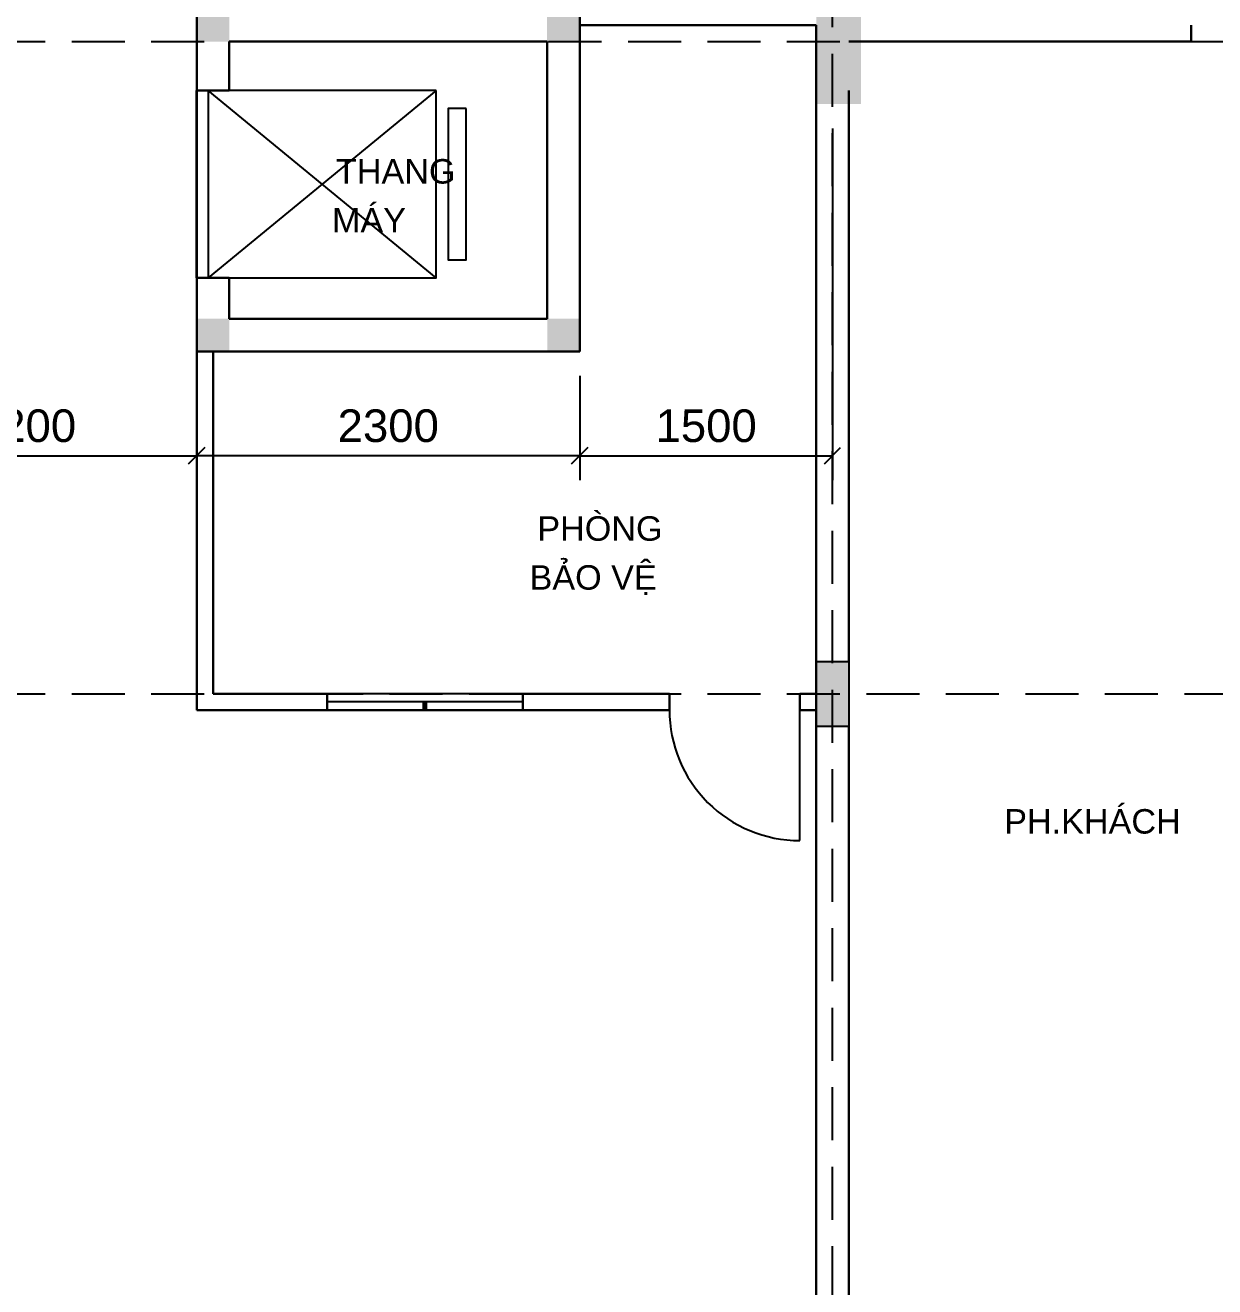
# Model space of a CAD drawing. Extents: x -100 to 171306, y -3236 to 60448.
# Drawn here: x 33100 to 40397, y 7782 to 15519 of the extents above; entities that cross this region are included whole.
import ezdxf

# ---------------------------------------------------------------- set-up
doc = ezdxf.new("R2010")
doc.units = 0
doc.header["$LTSCALE"] = 1300
doc.linetypes.add('HIDDEN', pattern=[0.375, 0.25, -0.125])
doc.layers.get('0').update_dxf_attribs({"linetype": 'CONTINUOUS'})
doc.layers.get('DEFPOINTS').update_dxf_attribs({"linetype": 'CONTINUOUS'})
for name, color, linetype in [('COT', 1, 'CONTINUOUS'), ('CUA', 4, 'CONTINUOUS'), ('RANH', 2, 'CONTINUOUS'), ('TEXT', 7, 'CONTINUOUS'), ('TIM', 6, 'CONTINUOUS')]:
    doc.layers.add(name, color=color, linetype=linetype)
doc.layers.add('TUONG', color=3, linetype='CONTINUOUS', lineweight=30)
doc.styles.add('VN', font='VHELVEN.TTF')
doc.styles.add('VNI-HELVE', font='VHELVEN.TTF')
doc.styles.add('VNS', font='VHELVEN.TTF')
doc.dimstyles.new('DIM100S', dxfattribs={"dimscale": 0, "dimtxt": 200, "dimasz": 100, "dimexe": 150, "dimexo": 150, "dimgap": 80, "dimtad": 1, "dimdec": 0, "dimrnd": 50, "dimzin": 0, "dimdsep": 46, "dimtxsty": 'VNI-HELVE', "dimblk1": 'OBLIQUE', "dimblk2": 'OBLIQUE', "dimsah": 1, "dimcen": 0, "dimclrd": 6, "dimclre": 6, "dimclrt": 6, "dimadec": 0, "dimazin": 0, "dimtfac": 1, "dimtdec": 0, "dimtmove": 0, "dimatfit": 3, "dimfxl": 1, "dimtolj": 1, "dimtzin": 0, "dimarcsym": 0})

# ---------------------------------------------------------------- blocks, each defined once
blk = doc.blocks.new('S12A')
at = {"layer": 'CUA', "color": 4, "linetype": 'Continuous'}
for p, q in [((-600, 50), (600, 50)), ((-600, 0), (600, 0)), ((-600, -50), (600, -50))]:
    blk.add_line(p, q, dxfattribs=at)
at = {"layer": 'CUA', "color": 4, "linetype": 'Continuous', "const_width": 30}
blk.add_lwpolyline([(0, 0), (0, 50)], dxfattribs=at)
blk = doc.blocks.new('PKHACH')
at = {"layer": 'TEXT', "style": 'VNS'}
blk.add_text('PH.KHAÙCH', height=150, dxfattribs=at).set_placement((-599.9999999999418, 0))
blk = doc.blocks.new('_OBLIQUE')
at = {"color": 0, "linetype": 'ByBlock'}
blk.add_line((-0.5, -0.5), (0.5, 0.5), dxfattribs=at)
blk = doc.blocks.new('*D258')
at = {"layer": 'DEFPOINTS', "color": 0, "linetype": 'Continuous', "transparency": 16777216}
for p in [(34151.91506609815, 13518.68074225922), (36501.9150660996, 13518.68074225194), (34151.91506609815, 12878.58786059539)]:
    blk.add_point(p, dxfattribs=at)
at = {"layer": 'TIM', "color": 6, "linetype": 'Continuous', "lineweight": -2, "transparency": 16777216}
for p, q in [((34151.91506609815, 13368.68074225922), (34151.91506609815, 12728.58786059539)), ((36501.9150660996, 13368.68074225194), (36501.9150660996, 12728.58786059539)), ((36501.9150660996, 12878.58786059539), (34151.91506609815, 12878.58786059539))]:
    blk.add_line(p, q, dxfattribs=at)
at = {"layer": 'TIM', "color": 6, "linetype": 'Continuous', "lineweight": -2, "transparency": 16777216, "xscale": 100, "yscale": 100, "zscale": 100, "rotation": 180}
blk.add_blockref('_OBLIQUE', (34151.91506609815, 12878.58786059539), dxfattribs=at)
at = {"layer": 'TIM', "color": 6, "linetype": 'Continuous', "lineweight": -2, "transparency": 16777216, "xscale": 100, "yscale": 100, "zscale": 100}
blk.add_blockref('_OBLIQUE', (36501.9150660996, 12878.58786059539), dxfattribs=at)
at = {"layer": 'TIM', "color": 6, "linetype": 'Continuous', "transparency": 16777216, "insert": (35326.91506609887, 13061.37337591573), "char_height": 200, "attachment_point": 5, "style": 'VNI-HELVE'}
blk.add_mtext('\\A1;2300', dxfattribs=at)
blk = doc.blocks.new('*D267')
at = {"layer": 'DEFPOINTS', "color": 0, "linetype": 'Continuous', "transparency": 16777216}
for p in [(38051.84429085743, 15035.82267162867), (36501.9150660996, 13518.68074225194), (38051.84429085743, 12878.58786059539)]:
    blk.add_point(p, dxfattribs=at)
at = {"layer": 'TIM', "color": 6, "linetype": 'Continuous', "lineweight": -2, "transparency": 16777216}
for p, q in [((38051.84429085743, 14885.82267162867), (38051.84429085743, 12728.58786059539)), ((36501.9150660996, 13368.68074225194), (36501.9150660996, 12728.58786059539)), ((36501.9150660996, 12878.58786059539), (38051.84429085743, 12878.58786059539))]:
    blk.add_line(p, q, dxfattribs=at)
at = {"layer": 'TIM', "color": 6, "linetype": 'Continuous', "lineweight": -2, "transparency": 16777216, "xscale": 100, "yscale": 100, "zscale": 100, "rotation": 180}
blk.add_blockref('_OBLIQUE', (36501.9150660996, 12878.58786059539), dxfattribs=at)
at = {"layer": 'TIM', "color": 6, "linetype": 'Continuous', "lineweight": -2, "transparency": 16777216, "xscale": 100, "yscale": 100, "zscale": 100}
blk.add_blockref('_OBLIQUE', (38051.84429085743, 12878.58786059539), dxfattribs=at)
at = {"layer": 'TIM', "color": 6, "linetype": 'Continuous', "transparency": 16777216, "insert": (37276.87967847852, 13061.37337591573), "char_height": 200, "attachment_point": 5, "style": 'VNI-HELVE'}
blk.add_mtext('\\A1;1500', dxfattribs=at)
blk = doc.blocks.new('*D268')
at = {"layer": 'DEFPOINTS', "color": 0, "linetype": 'Continuous', "transparency": 16777216}
for p in [(32051.84429085493, 15035.83044530873), (34151.84429085586, 13568.71182995664), (34151.84429085586, 12878.58786059539)]:
    blk.add_point(p, dxfattribs=at)
at = {"layer": 'TIM', "color": 6, "linetype": 'Continuous', "lineweight": -2, "transparency": 16777216}
for p, q in [((32051.84429085493, 14885.83044530873), (32051.84429085493, 12728.58786059539)), ((34151.84429085586, 13418.71182995664), (34151.84429085586, 12728.58786059539)), ((32051.84429085493, 12878.58786059539), (34151.84429085586, 12878.58786059539))]:
    blk.add_line(p, q, dxfattribs=at)
at = {"layer": 'TIM', "color": 6, "linetype": 'Continuous', "lineweight": -2, "transparency": 16777216, "xscale": 100, "yscale": 100, "zscale": 100, "rotation": 180}
blk.add_blockref('_OBLIQUE', (32051.84429085493, 12878.58786059539), dxfattribs=at)
at = {"layer": 'TIM', "color": 6, "linetype": 'Continuous', "lineweight": -2, "transparency": 16777216, "xscale": 100, "yscale": 100, "zscale": 100}
blk.add_blockref('_OBLIQUE', (34151.84429085586, 12878.58786059539), dxfattribs=at)
at = {"layer": 'TIM', "color": 6, "linetype": 'Continuous', "transparency": 16777216, "insert": (33101.84429085539, 13061.37337591573), "char_height": 200, "attachment_point": 5, "style": 'VNI-HELVE'}
blk.add_mtext('\\A1;2200', dxfattribs=at)

msp = doc.modelspace()

# ---------------------------------------------------------------- linework, layer by layer
at = {"layer": 'COT', "linetype": 'Continuous'}
msp.add_lwpolyline([(37951.84429085737, 11617.39672032778), (38151.84429085737, 11617.39672032778), (38151.84429085737, 11218.05427513869), (37951.84429085737, 11218.05427513869)], close=True, dxfattribs=at)
at = {"layer": 'COT', "color": 1, "linetype": 'Continuous'}
for points in [[(34151.63234095275, 15618.68074225195), (34151.63234095275, 15418.68074225719), (34351.76064593836, 15618.68074225193), (34351.76064593842, 15418.6807422513)], [(36301.63234095422, 15618.68074224811), (36301.63234095422, 15418.68074225335), (36501.76064593984, 15618.68074224809), (36501.7606459399, 15418.68074224746)], [(37951.91506609966, 15035.82267162867), (37951.93154034492, 15618.71182995315), (38226.96230358932, 15035.82267162867), (38226.97877761488, 15618.70405626997)], [(34151.63234095275, 13718.68074225399), (34151.63234095275, 13518.68074225923), (34351.76064593836, 13718.68074225397), (34351.76064593842, 13518.68074225333)], [(36301.78676111392, 13718.68074225259), (36301.78676111392, 13518.68074225783), (36501.91506609954, 13718.68074225257), (36501.9150660996, 13518.68074225194)]]:
    msp.add_solid(points, dxfattribs=at)
at = {"layer": 'COT', "linetype": 'Continuous'}
msp.add_solid([(37951.84429085743, 11218.05427513869), (38151.84429085737, 11218.05427513869), (37951.84429085737, 11617.39672032778), (38151.84429085737, 11617.39672032777)], dxfattribs=at)
at = {"layer": 'CUA', "color": 3, "linetype": 'Continuous'}
msp.add_line((34147.73720699164, 15118.68074225197), (34147.73720699164, 13968.68074225194), dxfattribs=at)
at = {"layer": 'CUA', "color": 4, "linetype": 'Continuous'}
for p, q in [((35621.31011567753, 13968.68074225194), (34221.31011567753, 15118.68074225197)), ((35621.31011567753, 15118.68074225197), (34221.31011567753, 13968.68074225194)), ((37851.84429085737, 10518.71182994963), (37851.84429085731, 11318.71182994791))]:
    msp.add_line(p, q, dxfattribs=at)
at = {"layer": 'CUA', "color": 3, "linetype": 'Continuous'}
msp.add_lwpolyline([(35621.31011567753, 15118.68074225197), (34221.31011567753, 15118.68074225197), (34221.31011567753, 13968.68074225194), (35621.31011567753, 13968.68074225194)], close=True, dxfattribs=at)
at = {"layer": 'CUA', "color": 4, "linetype": 'Continuous'}
msp.add_lwpolyline([(35804.55167899204, 15008.07620738882), (35694.28527749568, 15008.07620738882), (35694.28527749568, 14079.28527711511), (35804.55167899204, 14079.28527711511)], close=True, dxfattribs=at)
msp.add_arc((37851.84429085737, 11318.71182994957), 799.9999999999418, 179.9999999999979, 270, dxfattribs=at)
at = {"layer": 'RANH', "color": 2, "linetype": 'HIDDEN'}
for p, q in [((38051.84429085743, 7218.711829949032), (38051.84429085743, 28379.79701372206)), ((5597.666431750892, 15418.71182994907), (64573.03110050604, 15418.71182994907)), ((5597.666431751009, 11418.7118299496), (64573.03110050616, 11418.7118299496))]:
    msp.add_line(p, q, dxfattribs=at)
at = {"layer": 'TUONG', "color": 3}
for p, q in [((36501.9150660996, 16868.75179658282), (36501.9150660996, 13518.68074225194)), ((34151.91506609815, 15118.68074225194), (34151.91506609815, 15618.68074225197)), ((36501.76064593984, 15518.68074224529), (37951.91506609914, 15518.68074224326)), ((36501.9150660996, 13961.20180224568), (36501.91506609954, 15518.68074224606)), ((37951.91506609966, 15518.68074224437), (37951.91506609966, 13668.68074225025)), ((37951.91506609966, 15518.68074224437), (37951.91506609966, 13568.68074225057)), ((34351.91506609815, 15418.68074225197), (36301.9150660996, 15418.68074225194)), ((34351.91506609815, 15118.68074225197), (34351.91506609815, 15418.68074225197)), ((36301.9150660996, 15418.68074225194), (36301.9150660996, 13718.68074225194)), ((38151.84429085749, 15418.71182994057), (40251.84429085731, 15418.71182994249)), ((34151.91506609634, 15118.68074225194), (34351.9150660996, 15118.68074225197)), ((38151.84429085738, 11617.39672032778), (38151.84429085731, 15118.71182994907)), ((34151.91506609815, 13518.68074225194), (34151.91506609815, 13968.68074225194)), ((34351.9150660996, 13968.68074225194), (34151.91506609634, 13968.68074225194)), ((34351.91506609815, 13718.68074225194), (34351.91506609815, 13968.68074225194)), ((36301.9150660996, 13718.68074225194), (34351.91506609815, 13718.68074225194)), ((37951.84429085737, 13618.71182995495), (37951.84429085737, 11617.39672032778)), ((34151.84429085586, 11818.7118299496), (34151.84429085586, 13568.71182995664)), ((34151.84429085586, 11818.7118299496), (34151.84429085586, 13568.71182995664)), ((36501.9150660996, 13518.68074225194), (34151.91506609815, 13518.68074225194)), ((34250.88051319081, 13518.68074225194), (36501.9150660996, 13518.68074225194)), ((34251.84429085586, 13518.68074225194), (34251.84429085586, 11418.71182994954)), ((34251.84429085586, 13518.68074225194), (34251.84429085586, 11918.71182994954)), ((37951.84429085737, 11668.71182994907), (37951.84429085738, 7218.711829949065)), ((34251.84429085586, 11418.71182994954), (34951.84429085586, 11418.71182994957)), ((34951.84429085586, 11418.71182994957), (34951.84429085586, 11318.7118299496)), ((36151.84429085586, 11418.7118299496), (37051.84429085737, 11418.71182994963)), ((36151.84429085586, 11418.7118299496), (36151.84429085586, 11318.7118299496)), ((37051.84429085737, 11418.71182994963), (37051.84429085737, 11318.7118299496)), ((34951.84429085586, 11318.7118299496), (34151.84429085586, 11318.7118299496)), ((37051.84429085737, 11318.7118299496), (36151.84429085586, 11318.7118299496)), ((38151.8442908573, 7218.711829949065), (38151.84429085737, 11218.05427513869)), ((37951.84429085737, 10018.71182994907), (37951.84429085737, 11114.39975185432)), ((38151.84429085737, 8764.399751854322), (38151.84429085737, 11114.39975185432))]:
    msp.add_line(p, q, dxfattribs=at)
at = {"layer": 'TUONG', "color": 3, "linetype": 'ByBlock'}
for p, q in [((34151.84429085586, 15518.71182995495), (34151.84429085586, 11318.7118299496)), ((40251.84429085737, 15518.71182994249), (40251.84429085737, 15418.71182994249)), ((34151.84429085586, 11318.7118299496), (37051.84429085743, 11318.7118299496)), ((37851.84429085731, 11318.71182994791), (37951.84429085737, 11318.7118299496)), ((37951.84429085737, 11318.7118299496), (37951.84429085737, 7918.711829949072))]:
    msp.add_line(p, q, dxfattribs=at)
at = {"layer": 'TUONG', "color": 3}
for points in [[(37951.84429085731, 11418.71182994791), (37851.84429085731, 11418.71182994791), (37851.84429085731, 11318.71182994791), (37951.84429085731, 11318.71182994791)], [(37951.84429085737, 11418.7118299496), (37851.84429085737, 11418.7118299496), (37851.84429085737, 11318.7118299496), (37951.84429085737, 11318.7118299496)]]:
    msp.add_lwpolyline(points, dxfattribs=at)

# ---------------------------------------------------------------- block references
at = {"layer": 'CUA', "color": 4, "linetype": 'Continuous', "rotation": 180}
msp.add_blockref('S12A', (35551.84429085586, 11368.71182994954), dxfattribs=at)
at = {"layer": 'TEXT', "color": 7}
msp.add_blockref('PKHACH', (39705.14766394882, 10561.46838890297), dxfattribs=at)

# ---------------------------------------------------------------- texts
at = {"layer": 'TEXT', "color": 7, "style": 'VN'}
for s, p in [('THANG', (35006.20179193146, 14547.77939003877)), ('MAÙY', (34981.57783649972, 14247.77939003877)), ('PHOØNG', (36241.20482427428, 12357.29499162584)), ('BAÛO VEÄ', (36193.57251229655, 12057.29499162584))]:
    msp.add_text(s, height=150, dxfattribs=at).set_placement(p)

# ---------------------------------------------------------------- dimensions: what is measured, and where the dimension line sits
at = {"layer": 'TIM', "color": 6, "linetype": 'Continuous'}
for base, p1, p2, text, picture, middle in [((34151.84429085586, 12878.58786059539), (32051.84429085493, 15035.83044530873), (34151.84429085586, 13568.71182995664), '2200', '*D268', (33101.84429085539, 13061.37337591573)), ((38051.84429085743, 12878.58786059539), (36501.9150660996, 13518.68074225194), (38051.84429085743, 15035.82267162867), '1500', '*D267', (37276.87967847852, 13061.37337591573)), ((34151.91506609815, 12878.58786059539), (36501.9150660996, 13518.68074225194), (34151.91506609815, 13518.68074225922), '2300', '*D258', (35326.91506609887, 13061.37337591573))]:
    dim = msp.add_linear_dim(base=base, p1=p1, p2=p2, text=text, dimstyle='DIM100S', override={"dimscale": 1}, dxfattribs=at)
    dim.commit()
    dim.dimension.update_dxf_attribs({"geometry": picture, "text_midpoint": middle})

doc.saveas('drawing.dxf')
